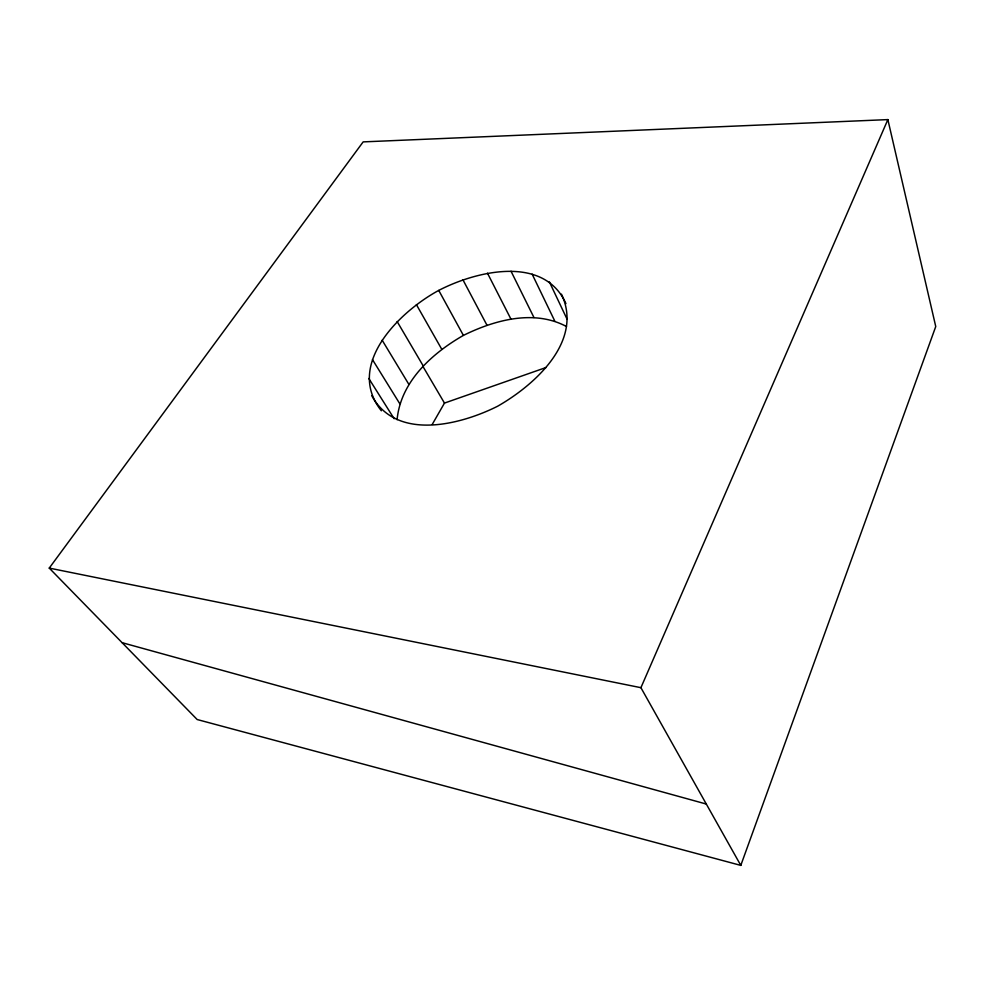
<?xml version="1.0" encoding="UTF-8"?>
<svg xmlns="http://www.w3.org/2000/svg" width="985" height="985" viewBox="0 0 985 985"><rect width="100%" height="100%" fill="white"/><g stroke="black" fill="none" stroke-linecap="round" stroke-linejoin="round"><path stroke-width="1.48" d="M397.09 419.708C400.624 381.614 432.033 353.356 463.406 335.405C494.532 320.026 534.018 309.155 566.498 326.527M381.355 410.794C344.861 364.856 399.651 311.519 438.744 290.403C476.124 270.986 543.979 254.647 565.944 303.639M740.794 865.396L935.75 326.54L887.867 119.604L363.157 141.889L49.25 568.099L197.172 719.53L740.794 865.396L640.915 687.69L49.25 568.099M640.915 687.69L887.867 119.604M432.255 424.387L444.469 403.087L546.109 367.491M122.103 642.676L706.319 804.055M371.727 395.638C396.462 441.268 460.414 424.941 497.671 406.202C534.596 385.123 583.699 341.278 561.475 294.158M368.821 378.486L394.148 418.723M372.465 359.599L399.775 403.715M382.168 340.219L408.886 384.421M397.14 321.529L423.205 365.915M422.75 366.112L444.469 403.087M416.396 304.611L441.76 349.269M438.744 290.403L463.406 335.405M462.888 279.703L486.91 325.112M487.464 273.165L510.895 319.017M511.03 271.232L533.968 317.539M532.146 274.138L554.703 320.888M549.384 281.882L567.138 319.325"/></g></svg>
